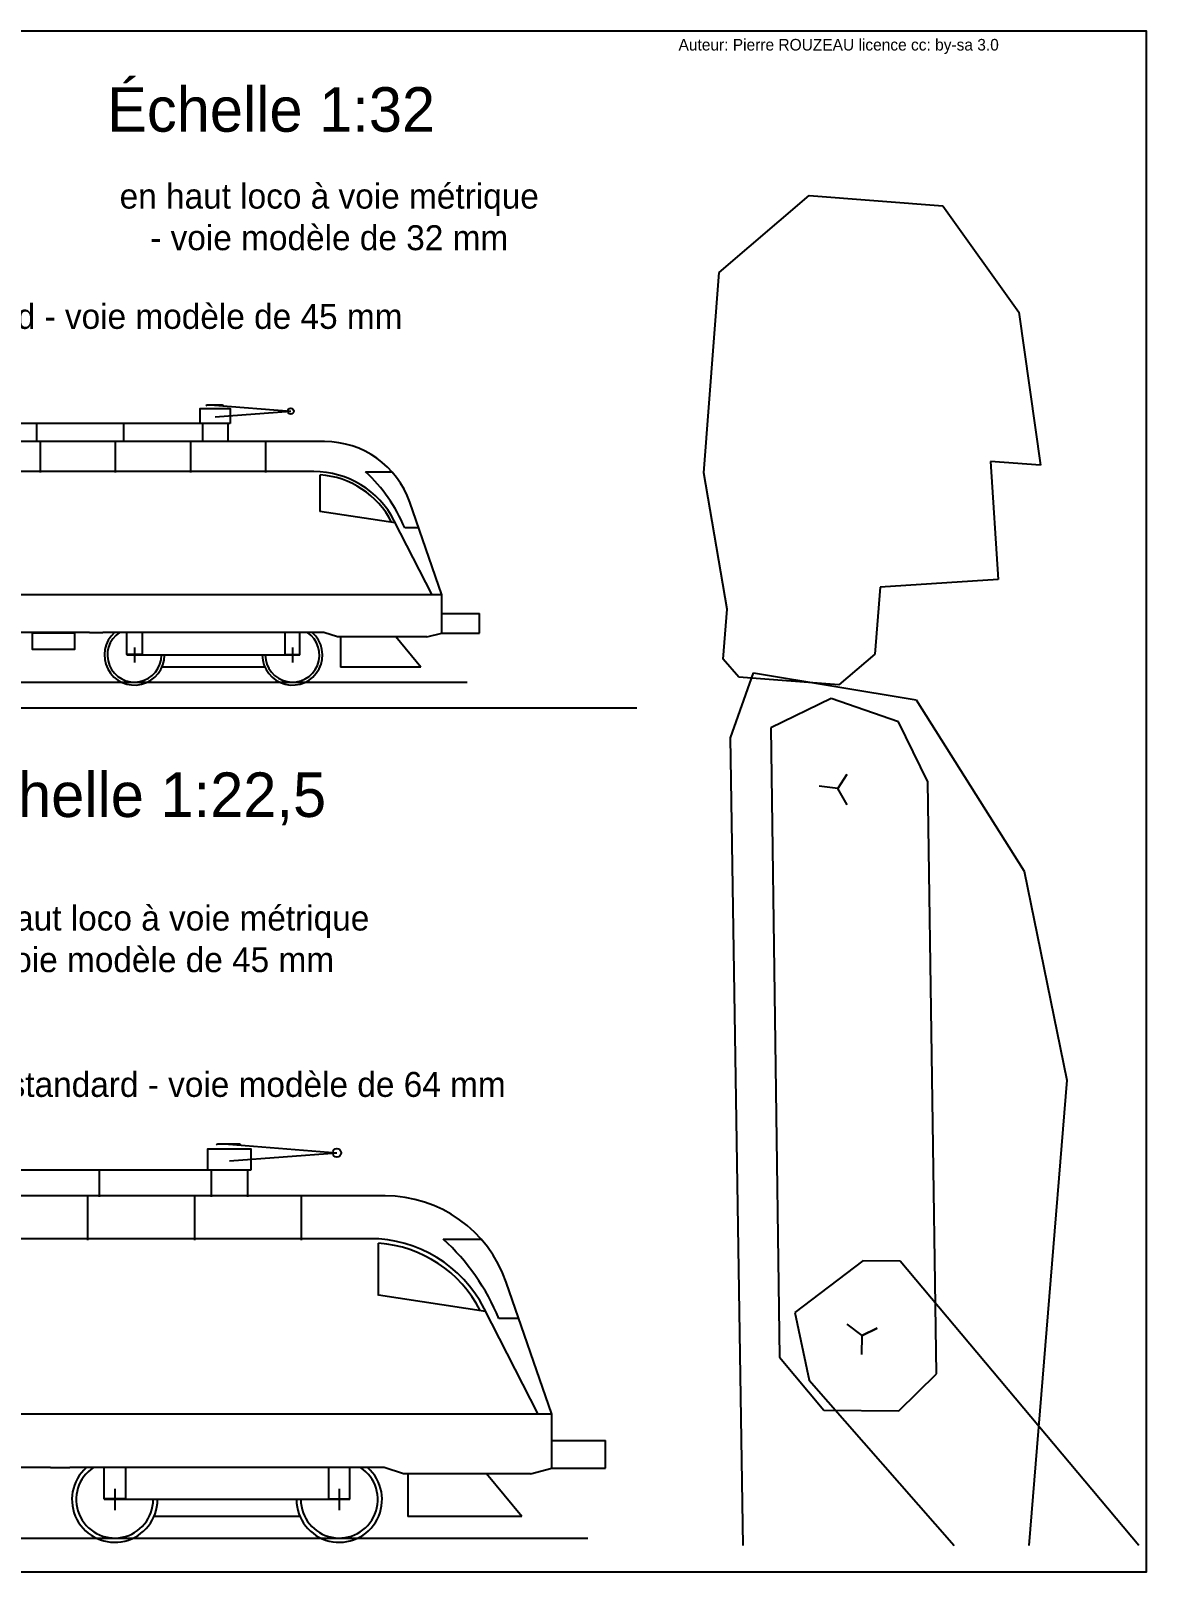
# Model space of a CAD drawing. Extents: x -9190 to 21925, y -3698 to 11555.
# Drawn here: x 21299 to 21925, y 4460 to 5325 of the extents above; entities that cross this region are included whole.
import ezdxf

# ---------------------------------------------------------------- set-up
doc = ezdxf.new("R2010")
doc.units = 0
doc.layers.get('0').update_dxf_attribs({"linetype": 'CONTINUOUS'})
doc.layers.add('1', color=7, linetype='CONTINUOUS')

msp = doc.modelspace()

# ---------------------------------------------------------------- linework, layer by layer
for p, q in [((21406.55, 5114.87), (21398.11, 5114.87)), ((21402.33, 5114.87), (21445.07, 5111.54)), ((21411.06, 5104.63), (21247.2, 5104.63)), ((21302.38, 5104.42), (21302.38, 5094.18)), ((21351.27, 5104.42), (21351.27, 5094.18)), ((21395.45, 5104.42), (21395.45, 5094.18)), ((21402.65, 5108.36), (21445.07, 5111.54)), ((21409.7, 5104.42), (21409.7, 5094.18)), ((21464.01, 5094.51), (21247.2, 5094.51)), ((21304.56, 5077.08), (21304.56, 5094.47)), ((21346.74, 5077.08), (21346.74, 5094.47)), ((21388.93, 5077.08), (21388.93, 5094.47)), ((21431.12, 5077.08), (21431.12, 5094.47)), ((21458.04, 5077.63), (21247.2, 5077.63)), ((21461.49, 5055.27), (21461.49, 5075.82)), ((21487.01, 5077.45), (21501.91, 5077.45)), ((21529.86, 5008.44), (21511.85, 5060.45)), ((21503.68, 5048.94), (21461.45, 5055.28)), ((21524.44, 5008.44), (21503.09, 5050.1)), ((21516.82, 5046.09), (21508.98, 5046.09)), ((21529.86, 5008.44), (21247.2, 5008.44)), ((21529.86, 4987.01), (21529.86, 5008.44)), ((21529.86, 4997.98), (21550.95, 4997.98)), ((21550.95, 4987.01), (21550.95, 4997.98)), ((21332.06, 4987.35), (21162.35, 4987.35)), ((21332.06, 4987.35), (21339.65, 4987.35)), ((21463.68, 4987.35), (21339.65, 4987.35)), ((21471.28, 4984.82), (21463.68, 4987.35)), ((21521.42, 4984.82), (21471.28, 4984.82)), ((21473.02, 4984.99), (21473.02, 4967.94)), ((21517.95, 4967.94), (21504, 4984.82)), ((21521.42, 4984.82), (21529.86, 4987.01)), ((21529.86, 4987.01), (21550.95, 4987.01)), ((21361.59, 4974.69), (21353.15, 4974.69)), ((21357.37, 4978.91), (21357.37, 4970.48)), ((21445.97, 4974.69), (21357.37, 4974.69)), ((21450.18, 4974.69), (21441.75, 4974.69)), ((21445.97, 4978.91), (21445.97, 4970.48)), ((21430.5, 4967.94), (21372.84, 4967.94)), ((21517.95, 4967.94), (21473.02, 4967.94)), ((20550, 4945), (21639.24, 4945)), ((21416.2, 4700.13), (21404.2, 4700.13)), ((21410.2, 4700.13), (21470.98, 4695.39)), ((21410.66, 4690.87), (21470.98, 4695.39)), ((21422.61, 4685.56), (21189.58, 4685.56)), ((21337.58, 4685.27), (21337.58, 4670.69)), ((21400.41, 4685.27), (21400.41, 4670.69)), ((21420.69, 4685.27), (21420.69, 4670.69)), ((21497.93, 4671.16), (21189.58, 4671.16)), ((21331.15, 4646.38), (21331.15, 4671.11)), ((21391.15, 4646.38), (21391.15, 4671.11)), ((21451.15, 4646.38), (21451.15, 4671.11)), ((21489.43, 4647.16), (21189.58, 4647.16)), ((21530.64, 4646.9), (21551.83, 4646.9)), ((21494.34, 4615.36), (21494.34, 4644.59)), ((21591.58, 4548.76), (21565.97, 4622.73)), ((21554.34, 4606.36), (21494.28, 4615.37)), ((21583.87, 4548.76), (21553.5, 4608.01)), ((21573.04, 4602.3), (21561.88, 4602.3)), ((21591.58, 4548.76), (21189.58, 4548.76)), ((21591.58, 4518.29), (21591.58, 4548.76)), ((21591.58, 4533.89), (21621.58, 4533.89)), ((21621.58, 4518.29), (21621.58, 4533.89)), ((21310.28, 4518.76), (21177.58, 4518.76)), ((21310.28, 4518.76), (21321.08, 4518.76)), ((21497.48, 4518.76), (21321.08, 4518.76)), ((21508.28, 4515.16), (21497.48, 4518.76)), ((21510.75, 4515.4), (21510.75, 4491.16)), ((21579.58, 4515.16), (21591.58, 4518.29)), ((21591.58, 4518.29), (21621.58, 4518.29)), ((21346.28, 4506.76), (21346.28, 4494.76)), ((21472.28, 4506.76), (21472.28, 4494.76)), ((21579.58, 4515.16), (21508.28, 4515.16)), ((21574.66, 4491.16), (21554.82, 4515.16)), ((21352.28, 4500.76), (21340.28, 4500.76)), ((21472.28, 4500.76), (21346.28, 4500.76)), ((21478.28, 4500.76), (21466.28, 4500.76)), ((21450.28, 4491.16), (21368.27, 4491.16)), ((21574.66, 4491.16), (21510.75, 4491.16))]:
    msp.add_line(p, q)
at = {"color": 5}
for p, q in [((20902.83, 4959.51), (21544.08, 4959.51)), ((20699.8, 4479.16), (21611.8, 4479.16))]:
    msp.add_line(p, q, dxfattribs=at)
for points in [[(20550, 5325), (21925, 5325), (21925, 4460), (20550, 4460)], [(21411.06, 5104.63), (21394.18, 5104.63), (21394.18, 5113.07), (21411.06, 5113.07)], [(21300.07, 4987.13), (21323.69, 4987.13), (21323.69, 4977.85), (21300.07, 4977.85)], [(21422.61, 4685.56), (21398.61, 4685.56), (21398.61, 4697.56), (21422.61, 4697.56)]]:
    msp.add_lwpolyline(points, close=True)
for points in [[(21361.59, 4987.35), (21361.59, 4974.99), (21353.15, 4974.99), (21353.15, 4987.35)], [(21441.75, 4987.35), (21441.75, 4974.99), (21450.18, 4974.99), (21450.18, 4987.35)], [(21352.28, 4518.76), (21352.28, 4501.19), (21340.28, 4501.19), (21340.28, 4518.76)], [(21466.28, 4518.76), (21466.28, 4501.19), (21478.28, 4501.19), (21478.28, 4518.76)]]:
    msp.add_lwpolyline(points)
for centre, radius in [((21445.07, 5111.54), 1.69), ((21470.98, 4695.39), 2.4)]:
    msp.add_circle(centre, radius)
for centre, radius, start, end in [((21398.15, 5113.88), 0.992, 92.08579, 138.34839), ((21406.51, 5113.88), 0.992, 41.65161, 87.91421), ((21464.01, 5043.88), 50.62, 19.10072, 90), ((21458.04, 5027.01), 50.62, 27.1384, 90), ((21458.04, 5027.01), 48.94, 27.1384, 85.95048), ((21426.98, 5012.03), 88.79, 22.55418, 47.45686), ((21357.37, 4974.69), 16.88, 131.40962, 0), ((21357.37, 4974.69), 15.19, 123.55731, 0), ((21445.97, 4974.69), 16.88, 180, 48.59038), ((21445.97, 4974.69), 15.19, 180, 56.44269), ((21404.25, 4698.71), 1.41, 92.08579, 138.34839), ((21416.15, 4698.71), 1.41, 41.65161, 87.91421), ((21497.93, 4599.16), 72, 19.10072, 90), ((21489.43, 4575.16), 72, 27.1384, 90), ((21445.26, 4553.86), 126.28, 22.55418, 47.45686), ((21489.43, 4575.16), 69.6, 27.1384, 85.95048), ((21346.28, 4500.76), 24, 131.40962, 0), ((21346.28, 4500.76), 21.6, 123.55731, 0), ((21472.28, 4500.76), 24, 180, 48.59038), ((21472.28, 4500.76), 21.6, 180, 56.44269)]:
    msp.add_arc(centre, radius, start, end)
at = {"layer": '1', "color": 7}
for p, q in [((21685.51, 5189.33), (21735.96, 5232.6)), ((21735.96, 5232.6), (21810.94, 5226.86)), ((21810.94, 5226.86), (21853.49, 5167.03)), ((21676.89, 5076.86), (21685.51, 5189.33)), ((21853.49, 5167.03), (21865.77, 5081.24)), ((21865.77, 5081.24), (21837.66, 5083.4)), ((21837.66, 5083.4), (21842, 5017.07)), ((21689.89, 5000.44), (21676.89, 5076.86)), ((21842, 5017.07), (21775.68, 5012.72)), ((21775.68, 5012.72), (21772.8, 4975.23)), ((21687.73, 4972.33), (21689.89, 5000.44)), ((21772.8, 4975.23), (21752.62, 4957.93)), ((21696.39, 4962.24), (21687.73, 4972.33)), ((21691.85, 4928.14), (21704.7, 4964.71)), ((21752.62, 4957.93), (21696.39, 4962.24)), ((21704.7, 4964.71), (21796.03, 4949.52)), ((21748.27, 4950.25), (21714.47, 4933.79)), ((21785.97, 4937.25), (21748.27, 4950.25)), ((21796.03, 4949.52), (21856.47, 4853.36)), ((21714.47, 4933.79), (21719.23, 4580.6)), ((21802.44, 4903.45), (21785.97, 4937.25)), ((21698.83, 4475), (21691.85, 4928.14)), ((21751.95, 4899.77), (21757.13, 4907.61)), ((21757.13, 4907.61), (21751.95, 4899.77)), ((21751.95, 4899.77), (21741.52, 4901.02)), ((21757.21, 4890.67), (21751.95, 4899.77)), ((21807.42, 4571.28), (21802.44, 4903.45)), ((21856.47, 4853.36), (21880.52, 4736.16)), ((21880.52, 4736.16), (21859.21, 4475)), ((21766.03, 4634.77), (21727.9, 4605.73)), ((21787.05, 4634.55), (21766.03, 4634.77)), ((21920.97, 4475), (21787.05, 4634.55)), ((21727.9, 4605.73), (21735.91, 4567.81)), ((21765.6, 4592.73), (21757.26, 4599.12)), ((21765.6, 4592.73), (21774.05, 4596.85)), ((21774.05, 4596.85), (21765.6, 4592.73)), ((21765.49, 4582.22), (21765.6, 4592.73)), ((21719.23, 4580.6), (21744.15, 4550.91)), ((21735.91, 4567.81), (21817.24, 4475)), ((21786.18, 4550.48), (21807.42, 4571.28)), ((21744.15, 4550.91), (21786.18, 4550.48))]:
    msp.add_line(p, q, dxfattribs=at)

# ---------------------------------------------------------------- texts
for s, insert, char_height, width, attachment_point in [('Auteur: Pierre ROUZEAU licence cc: by-sa 3.0', (21662.63, 5320.45), 6.5, 288.7041, 1), ('en haut loco à voie métrique\\P- voie modèle de 32 mm', (21466.64, 5239.23), 14, 473.7108, 2), ('en bas loco à voie standard - voie modèle de 45 mm', (21290.24, 5171.74), 14, 696.6362, 2), ('         en haut loco à voie métrique\\P        - voie modèle de 45 mm\\P\\P\\Pen bas loco à voie standard - voie modèle de 64 mm', (21348.14, 4834.08), 14, 735.2155, 2)]:
    msp.add_mtext(s, dxfattribs=dict(insert=insert, char_height=char_height, width=width, attachment_point=attachment_point))
at = {"color": 5, "char_height": 25, "attachment_point": 1}
for s, insert, width in [('Échelle 1:32', (21342.05, 5293.38), 300.8478), ('Échelle 1:22,5', (21253.03, 4908.81), 309.4068)]:
    msp.add_mtext(s, dxfattribs=dict(at, insert=insert, width=width))

doc.saveas('drawing.dxf')
